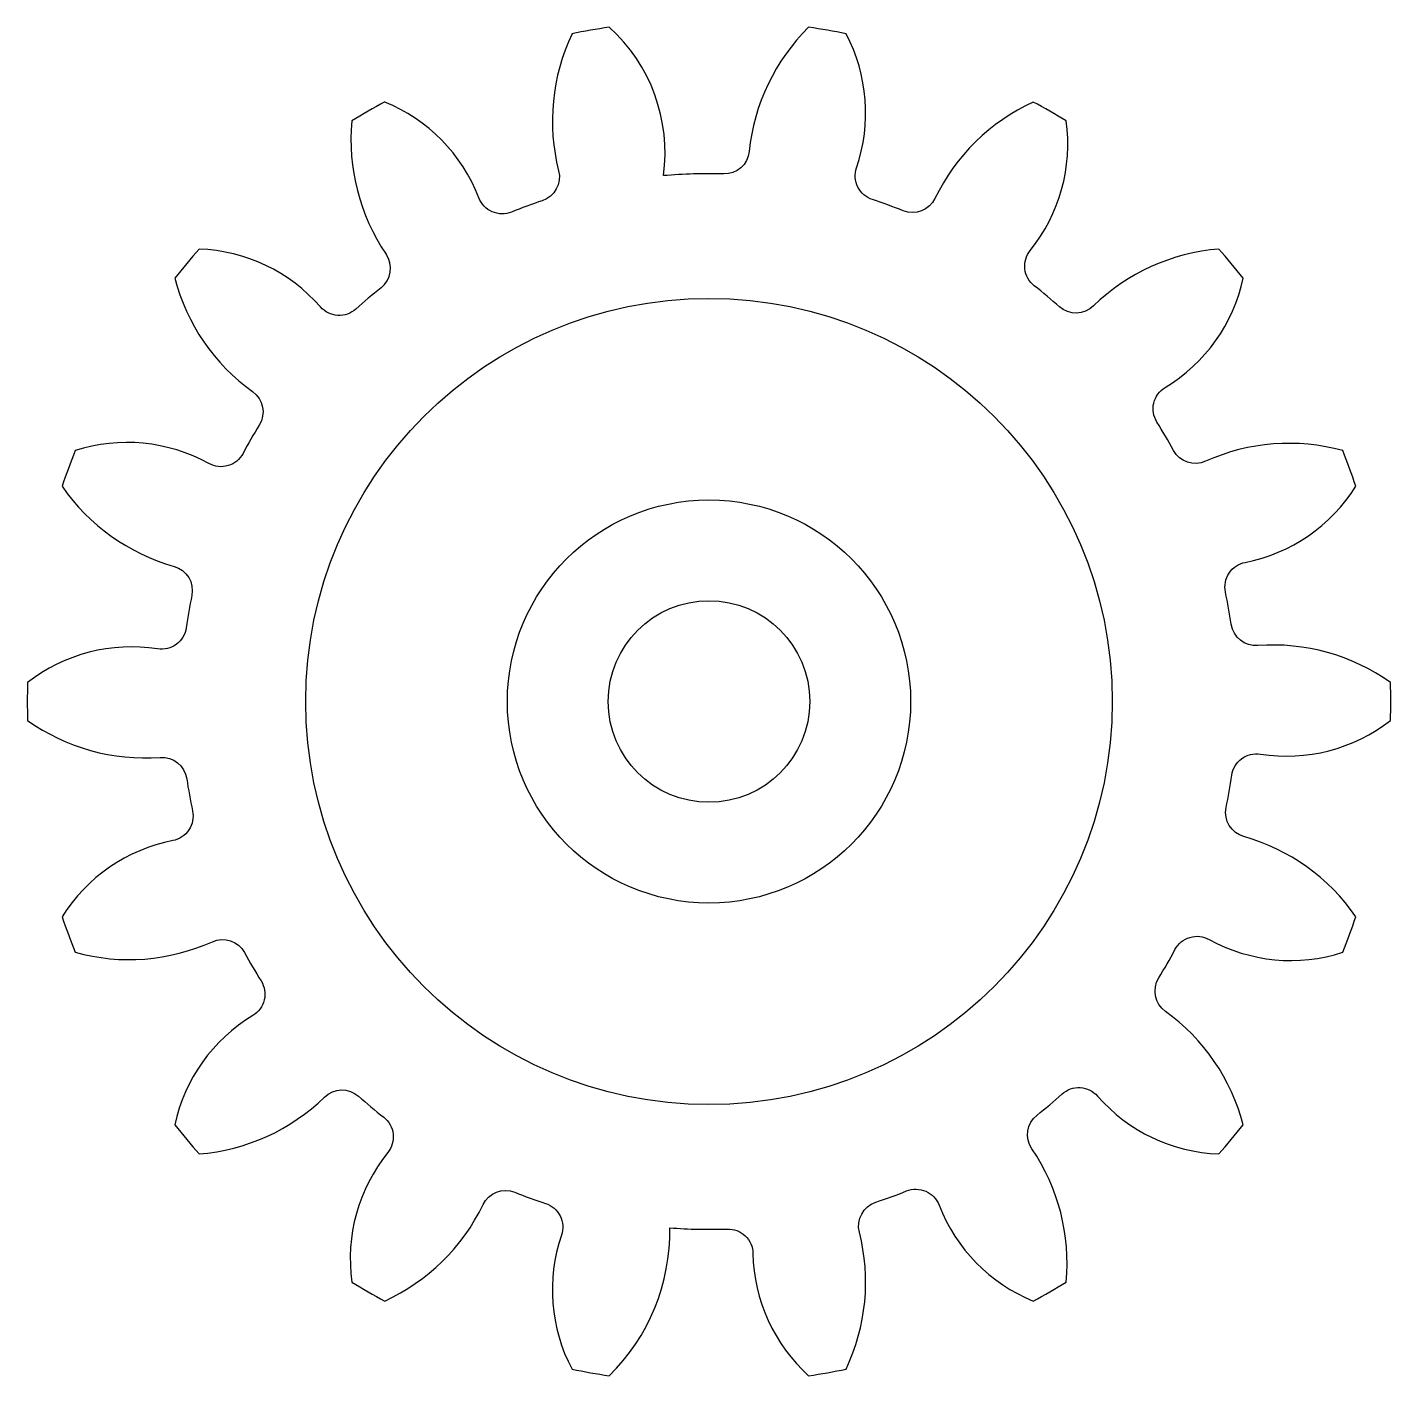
# Model space of a CAD drawing. Header units: millimetres. Extents: x 3254.84 to 3258.22, y 1533.03 to 1536.38.
import ezdxf

# ---------------------------------------------------------------- set-up
doc = ezdxf.new("R2010")
doc.units = ezdxf.units.MM

msp = doc.modelspace()

# ---------------------------------------------------------------- linework, layer by layer
for points in [[(3255.7169, 1535.7318, 0.015525), (3255.6548, 1535.6794, -0.418729), (3255.5666, 1535.6848, 0.207227), (3255.2659, 1535.8282, 0.013902), (3255.2055, 1535.7562, 0.174884), (3255.3985, 1535.4745, -0.393149), (3255.4151, 1535.3917, 0.015518), (3255.3747, 1535.3212, -0.418729), (3255.29, 1535.2961, 0.207227), (3254.9583, 1535.3281, 0.013902), (3254.9261, 1535.2397, 0.174884), (3255.2038, 1535.0411, -0.393149), (3255.2477, 1534.9689, 0.015518), (3255.2339, 1534.8889, -0.418729), (3255.1629, 1534.8363, 0.207227), (3254.8403, 1534.7529, 0.013902), (3254.8403, 1534.6589, 0.174884), (3255.1692, 1534.5672, -0.393149), (3255.2351, 1534.5144, 0.015518), (3255.2495, 1534.4344, -0.418729), (3255.2007, 1534.3607, 0.207227), (3254.9261, 1534.172, 0.013902), (3254.9583, 1534.0837, 0.174884), (3255.2987, 1534.11, -0.393149), (3255.3787, 1534.0829, 0.015518), (3255.4196, 1534.0127, -0.418729), (3255.399, 1533.9268, 0.207227), (3255.2055, 1533.6555, 0.013902), (3255.2659, 1533.5835, 0.174884), (3255.5768, 1533.7247, -0.393149), (3255.6612, 1533.7266, 0.015518), (3255.7236, 1533.6746, -0.418729), (3255.7337, 1533.5868, 0.207227), (3255.6446, 1533.2657, 0.013902), (3255.726, 1533.2187, 0.174884), (3255.9699, 1533.4577, -0.393149), (3256.0485, 1533.4884, 0.015518), (3256.125, 1533.4609, -0.418729), (3256.1644, 1533.3818, 0.207227), (3256.1906, 1533.0497, 0.013902), (3256.2831, 1533.0333, 0.205255), (3256.433, 1533.4002, 0.027179), (3256.5752, 1533.3973, -0.418729), (3256.6393, 1533.3365, 0.207227), (3256.7775, 1533.0333, 0.013902), (3256.8701, 1533.0497, 0.174884), (3256.9033, 1533.3895, -0.393149), (3256.9438, 1533.4636, 0.015518), (3257.0201, 1533.4916, -0.418729), (3257.1011, 1533.4564, 0.207227), (3257.3346, 1533.2187, 0.013902), (3257.4161, 1533.2657, 0.174884), (3257.331, 1533.5964, -0.393149), (3257.3438, 1533.6799, 0.015518), (3257.4058, 1533.7323, -0.418729), (3257.494, 1533.727, 0.207227), (3257.7948, 1533.5835, 0.013902), (3257.8552, 1533.6555, 0.174884), (3257.6622, 1533.9372, -0.393149), (3257.6456, 1534.02, 0.015518), (3257.686, 1534.0905, -0.418729), (3257.7707, 1534.1156, 0.207227), (3258.1024, 1534.0837, 0.013902), (3258.1345, 1534.172, 0.174884), (3257.8568, 1534.3707, -0.393149), (3257.8129, 1534.4428, 0.015518), (3257.8268, 1534.5229, -0.418729), (3257.8978, 1534.5754, 0.207227), (3258.2204, 1534.6589, 0.013902), (3258.2204, 1534.7529, 0.174884), (3257.8915, 1534.8446, -0.393149), (3257.8255, 1534.8973, 0.015518), (3257.8112, 1534.9773, -0.418729), (3257.8599, 1535.051, 0.207227), (3258.1345, 1535.2397, 0.013902), (3258.1024, 1535.3281, 0.174884), (3257.762, 1535.3018, -0.393149), (3257.682, 1535.3288, 0.015518), (3257.6411, 1535.399, -0.418729), (3257.6617, 1535.4849, 0.207227), (3257.8552, 1535.7562, 0.013902), (3257.7948, 1535.8282, 0.174884), (3257.4839, 1535.6871, -0.393149), (3257.3994, 1535.6851, 0.015518), (3257.337, 1535.7371, -0.418729), (3257.327, 1535.8249, 0.207227), (3257.4161, 1536.146, 0.013902), (3257.3346, 1536.193, 0.174884), (3257.0908, 1535.954, -0.393149), (3257.0121, 1535.9233, 0.015518), (3256.9357, 1535.9508, -0.418729), (3256.8962, 1536.0299, 0.207227), (3256.8701, 1536.3621, 0.013902), (3256.7775, 1536.3784, 0.174884), (3256.6301, 1536.0704, -0.393149), (3256.5667, 1536.0147, 0.028519), (3256.4175, 1536.0103)], [(3256.1906, 1536.3621, 0.174884), (3256.1574, 1536.0223, -0.393149), (3256.1168, 1535.9482, 0.015518), (3256.0406, 1535.9201, -0.418729), (3255.9595, 1535.9553, 0.207227), (3255.726, 1536.193)]]:
    msp.add_lwpolyline(points, format="xyb")
msp.add_lwpolyline([(3255.6612, 1533.7266), (3255.6612, 1533.7266)])
for radius in [1, 0.5, 0.25]:
    msp.add_circle((3256.5303, 1534.7059), radius)
for centre, radius, start, end in [((3256.5303, 1534.7059), 1.6907, 98.407, 101.593), ((3256.0021, 1536.0673), 0.4192, 352.191, 47.9135), ((3256.5303, 1534.7059), 1.6907, 118.407, 121.593), ((3256.1454, 1536.0985), 0.503, 174.5789, 214.2581), ((3255.6784, 1535.7804), 0.062, 308.4092, 34.2581), ((3256.5303, 1534.7059), 1.3093, 128.4075, 128.4092)]:
    msp.add_arc(centre, radius, start, end)

doc.saveas('drawing.dxf')
